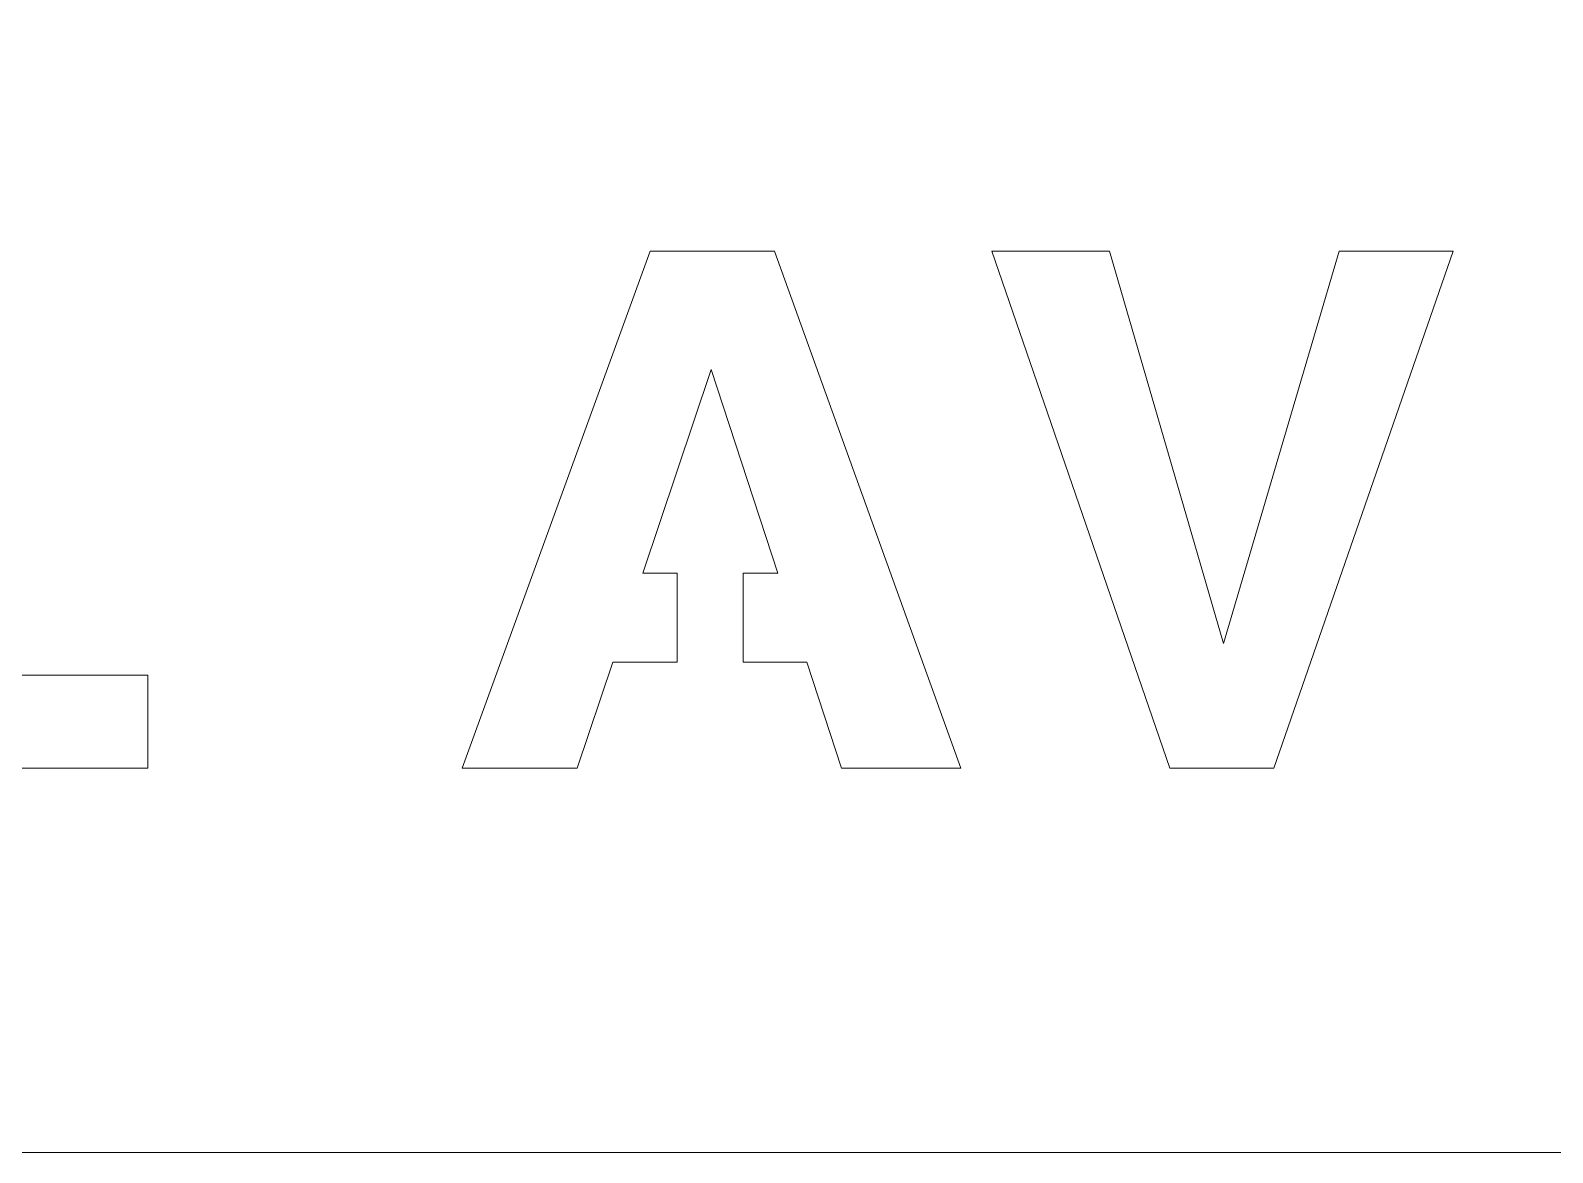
# Model space of a CAD drawing. Header units: centimetres. Extents: x -7.3 to 7.3, y -9.1 to 9.1.
# Drawn here: x -4.713 to -2.412, y -9.124 to -7.427 of the extents above; entities that cross this region are included whole.
import ezdxf

# ---------------------------------------------------------------- set-up
doc = ezdxf.new("R2010")
doc.units = ezdxf.units.CM
doc.header["$MEASUREMENT"] = 0
doc.layers.add('Plan 1', color=7, linetype='Continuous')

msp = doc.modelspace()

# ---------------------------------------------------------------- linework, layer by layer
at = {"layer": 'Plan 1', "color": 250, "lineweight": 0}
for points, knots in [([(7.29137, -9.12368), (7.29137, -9.12368), (-7.30564, -9.12368), (-7.30564, -9.12368), (-7.30564, -9.12368), (-7.30564, 9.12259), (-7.30564, 9.12259), (-7.30564, 9.12259), (7.29137, 9.12259), (7.29137, 9.12259), (7.29137, 9.12259), (7.29137, -9.12368), (7.29137, -9.12368)], [0, 0, 0, 0, 0.25, 0.25, 0.25, 0.5, 0.5, 0.5, 0.75, 0.75, 0.75, 1, 1, 1, 1]), ([(-5.09933, -7.76072), (-5.09933, -7.76072), (-4.93315, -7.76072), (-4.93315, -7.76072), (-4.93315, -7.76072), (-4.93315, -8.40197), (-4.93315, -8.40197), (-4.93315, -8.40197), (-4.53566, -8.40197), (-4.53566, -8.40197), (-4.53566, -8.40197), (-4.53566, -8.54229), (-4.53566, -8.54229), (-4.53566, -8.54229), (-5.09933, -8.54229), (-5.09933, -8.54229), (-5.09933, -8.54229), (-5.09933, -7.76072), (-5.09933, -7.76072)], [0, 0, 0, 0, 0.1666667, 0.1666667, 0.1666667, 0.3333333, 0.3333333, 0.3333333, 0.5, 0.5, 0.5, 0.6666667, 0.6666667, 0.6666667, 0.8333333, 0.8333333, 0.8333333, 1, 1, 1, 1]), ([(-3.73541, -8.38186), (-3.73541, -8.38186), (-3.83263, -8.38186), (-3.83263, -8.38186), (-3.83263, -8.38186), (-3.88674, -8.54229), (-3.88674, -8.54229), (-3.88674, -8.54229), (-4.06059, -8.54229), (-4.06059, -8.54229), (-4.06059, -8.54229), (-3.7766, -7.76072), (-3.7766, -7.76072), (-3.7766, -7.76072), (-3.58839, -7.76072), (-3.58839, -7.76072), (-3.58839, -7.76072), (-3.30679, -8.54229), (-3.30679, -8.54229), (-3.30679, -8.54229), (-3.48734, -8.54229), (-3.48734, -8.54229), (-3.48734, -8.54229), (-3.53954, -8.38186), (-3.53954, -8.38186), (-3.53954, -8.38186), (-3.6358, -8.38186), (-3.6358, -8.38186)], [0, 0, 0, 0, 0.1111111, 0.1111111, 0.1111111, 0.2222222, 0.2222222, 0.2222222, 0.3333333, 0.3333333, 0.3333333, 0.4444444, 0.4444444, 0.4444444, 0.5555556, 0.5555556, 0.5555556, 0.6666667, 0.6666667, 0.6666667, 0.7777778, 0.7777778, 0.7777778, 0.8888889, 0.8888889, 0.8888889, 1, 1, 1, 1]), ([(-2.73498, -7.76072), (-2.73498, -7.76072), (-2.56257, -7.76072), (-2.56257, -7.76072), (-2.56257, -7.76072), (-2.83363, -8.54229), (-2.83363, -8.54229), (-2.83363, -8.54229), (-2.99071, -8.54229), (-2.99071, -8.54229), (-2.99071, -8.54229), (-3.25986, -7.76072), (-3.25986, -7.76072), (-3.25986, -7.76072), (-3.08218, -7.76072), (-3.08218, -7.76072), (-3.08218, -7.76072), (-2.90978, -8.35408), (-2.90978, -8.35408), (-2.90978, -8.35408), (-2.73498, -7.76072), (-2.73498, -7.76072)], [0, 0, 0, 0, 0.1428571, 0.1428571, 0.1428571, 0.2857143, 0.2857143, 0.2857143, 0.4285714, 0.4285714, 0.4285714, 0.5714286, 0.5714286, 0.5714286, 0.7142857, 0.7142857, 0.7142857, 0.8571429, 0.8571429, 0.8571429, 1, 1, 1, 1]), ([(-3.6358, -8.24728), (-3.6358, -8.24728), (-3.5836, -8.24728), (-3.5836, -8.24728), (-3.5836, -8.24728), (-3.68417, -7.93935), (-3.68417, -7.93935), (-3.68417, -7.93935), (-3.78761, -8.24728), (-3.78761, -8.24728), (-3.78761, -8.24728), (-3.73541, -8.24728), (-3.73541, -8.24728)], [0, 0, 0, 0, 0.25, 0.25, 0.25, 0.5, 0.5, 0.5, 0.75, 0.75, 0.75, 1, 1, 1, 1])]:
    msp.add_open_spline(points, degree=3, knots=knots, dxfattribs=at)
at = {"layer": 'Plan 1', "color": 250, "lineweight": 20}
for points in [[(-3.73541, -8.38186), (-3.73541, -8.38186), (-3.73541, -8.24728), (-3.73541, -8.24728)], [(-3.6358, -8.24728), (-3.6358, -8.24728), (-3.6358, -8.38186), (-3.6358, -8.38186)]]:
    msp.add_open_spline(points, degree=3, dxfattribs=at)

doc.saveas('drawing.dxf')
